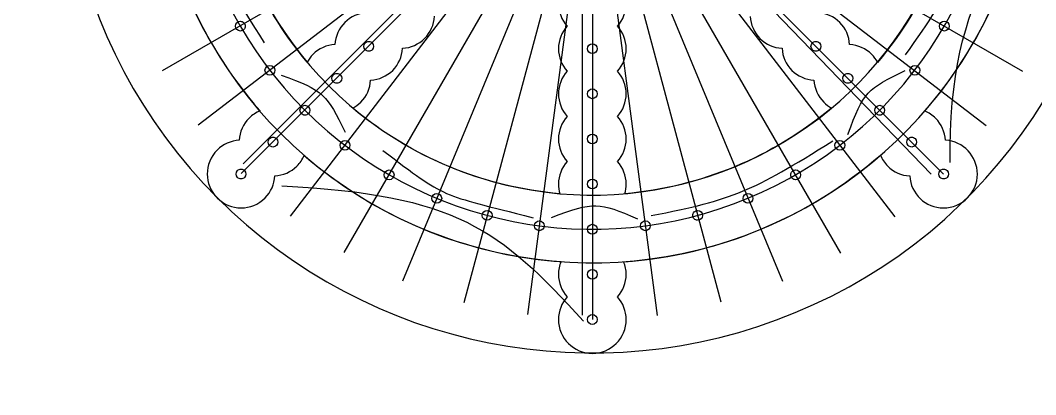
# Model space of a CAD drawing. Extents: x -2 to 3329, y -17 to 3184.
# Drawn here: x -2 to 548, y 103 to 305 of the extents above; entities that cross this region are included whole.
import ezdxf

# ---------------------------------------------------------------- set-up
doc = ezdxf.new("R2010")
doc.units = 0
for name, color, linetype in [('Centerlines', 7, 'CONTINUOUS'), ('Holes', 7, 'CONTINUOUS'), ('Pixel_Numbers', 7, 'CONTINUOUS')]:
    doc.layers.add(name, color=color, linetype=linetype)

msp = doc.modelspace()

# ---------------------------------------------------------------- linework, layer by layer
at = {"layer": 'Centerlines', "color": 1}
for points in [[(307.817885, 412.487662), (74.863589, 277.991374)], [(307.799364, 412.629636), (117.59283, 222.423103)], [(307.835745, 412.598397), (144.083555, 199.192329)], [(307.760234, 412.537723), (173.263946, 179.583428)], [(307.827102, 412.569559), (204.888216, 164.052698)], [(307.797293, 412.569503), (272.686768, 145.878158)], [(307.762579, 412.460642), (410.701465, 163.943781)], [(307.775367, 412.611809), (377.395757, 152.784886)], [(307.822023, 412.328127), (94.415955, 248.575937)], [(307.782173, 412.079997), (238.161784, 152.253074)], [(307.689603, 412.163745), (521.095671, 248.411555)], [(307.728338, 412.217885), (442.224626, 179.263589)], [(307.730364, 412.271364), (497.936897, 222.06483)], [(307.743873, 412.294023), (471.496063, 198.887955)], [(307.748801, 412.148181), (342.859326, 145.456837)], [(307.750277, 412.232234), (540.704572, 277.735946)], [(307.768162, 412.159896), (307.768162, 143.16732)]]:
    msp.add_lwpolyline(points, dxfattribs=at)
for points in [[(42.469729, 522.128881), (-1.975317, 414.829048), (22.591843, 291.321598), (104.715579, 209.197861)], [(87.625503, 503.424747), (50.745573, 414.38872), (71.131087, 311.903819), (139.276312, 243.758594)], [(104.428038, 496.465197), (70.3631, 414.225161), (89.192617, 319.562784), (152.136416, 256.618986)], [(121.514099, 489.387631), (90.311653, 414.058261), (107.558918, 327.350406), (165.213521, 269.695803)], [(384.905349, 225.996381), (460.234719, 257.198828), (509.350774, 330.706198), (509.350774, 412.24212)], [(391.982628, 208.910608), (474.222664, 242.975546), (527.844593, 323.226434), (527.844593, 412.242408)], [(398.942466, 192.107784), (487.978493, 228.987714), (546.031526, 315.870218), (546.031526, 412.24212)], [(417.6466, 146.952011), (524.946433, 191.397057), (594.907783, 296.101618), (594.907783, 412.24212)], [(165.213521, 269.695803), (222.868125, 212.041199), (309.57598, 194.793934), (384.905349, 225.996381)], [(152.136416, 256.618986), (215.080215, 193.675187), (309.742591, 174.84567), (391.982628, 208.910608)], [(139.276312, 243.758594), (207.421537, 175.613368), (309.906438, 155.227854), (398.942466, 192.107784)], [(104.715579, 209.197861), (186.839316, 127.074124), (310.346766, 102.506965), (417.6466, 146.952011)]]:
    msp.add_open_spline(points, degree=3, dxfattribs=at)
at = {"layer": 'Holes', "color": 7}
for points in [[(117.174442, 304.831728)], [(498.394577, 304.84296)], [(307.759507, 292.621032)], [(133.168284, 280.891656)], [(482.402981, 280.902816)], [(307.759507, 268.1676)], [(307.759507, 243.716184)], [(173.796048, 240.262488)], [(441.778939, 240.27192)], [(117.570211, 224.708472)], [(197.734702, 224.268336)], [(417.842028, 224.276472)], [(307.759507, 219.264336)], [(223.557192, 211.533624)], [(392.021028, 211.539888)], [(250.820978, 202.278672)], [(364.758235, 202.283136)], [(279.059645, 196.661808)], [(307.759507, 194.809968)], [(336.520073, 196.664112)], [(307.759507, 170.356176)], [(307.759507, 145.902312)]]:
    msp.add_lwpolyline(points, close=True, dxfattribs=at)
for points in [[(186.745039, 293.862312), (186.745111, 293.863032)], [(428.774162, 293.863752), (428.774162, 293.863032)], [(169.451266, 276.573096), (169.451266, 276.573816)], [(446.067684, 276.574536), (446.067756, 276.573816)], [(152.157586, 259.2864), (152.157658, 259.28712)], [(463.361602, 259.28784), (463.361602, 259.28712)], [(134.863992, 241.99704), (134.864064, 241.99776)], [(480.655138, 241.99848), (480.65521, 241.99776)], [(497.948803, 224.709192), (497.948803, 224.708472)]]:
    msp.add_lwpolyline(points, dxfattribs=at)
for points in [[(69.951877, 395.210664), (73.732758, 343.856976), (94.037459, 295.107363), (127.828966, 256.2534)], [(153.347443, 282.708792), (126.758878, 314.391664), (110.550968, 353.481303), (106.91915, 394.682832)], [(508.625237, 394.678872), (505.04602, 353.414551), (488.852648, 314.251862), (462.244464, 282.509784)], [(487.820398, 256.17744), (521.516026, 295.125282), (541.694765, 343.936586), (545.33754, 395.308368)], [(289.419134, 314.422416), (289.427267, 309.908008), (291.100111, 305.55519), (294.117422, 302.197248)], [(321.401966, 302.1894), (324.420072, 305.548229), (326.092972, 309.902424), (326.100254, 314.418024)], [(185.71225, 309.497688), (181.203014, 309.25693), (176.941098, 307.36109), (173.742804, 304.173288)], [(441.763315, 304.15896), (438.565613, 307.345513), (434.304999, 309.24077), (429.797088, 309.48192)], [(114.521962, 302.179248), (114.521991, 303.64416), (115.709529, 304.831699), (117.174442, 304.831728)], [(117.174442, 304.831728), (117.877969, 304.83179), (118.552703, 304.552363), (119.050199, 304.054921)], [(119.050199, 304.054921), (119.547695, 303.557479), (119.827196, 302.882775), (119.82721, 302.179248)], [(173.742804, 304.173288), (170.556165, 300.975612), (168.660829, 296.714983), (168.419628, 292.207032)], [(216.970819, 295.527024), (220.157506, 298.724755), (222.052846, 302.985469), (222.293995, 307.493496)], [(393.209683, 307.481688), (393.450446, 302.97246), (395.346286, 298.710552), (398.534083, 295.512264)], [(447.087715, 292.189464), (446.846969, 296.698717), (444.951129, 300.960653), (441.763315, 304.15896)], [(495.742097, 302.19048), (495.742126, 303.655392), (496.929665, 304.842931), (498.394577, 304.84296)], [(498.394577, 304.84296), (499.859489, 304.842931), (501.047028, 303.655392), (501.047057, 302.19048)], [(117.174442, 299.526768), (115.709529, 299.526797), (114.521991, 300.714336), (114.521962, 302.179248)], [(119.050199, 300.303575), (118.552703, 299.806133), (117.877969, 299.526706), (117.174442, 299.526768)], [(119.82721, 302.179248), (119.827196, 301.475721), (119.547695, 300.801017), (119.050199, 300.303575)], [(294.117422, 302.197248), (291.099317, 298.838419), (289.426417, 294.484224), (289.419134, 289.968624)], [(326.100254, 289.964232), (326.092121, 294.47864), (324.419278, 298.831458), (321.401966, 302.1894)], [(498.394577, 299.538), (496.929665, 299.538029), (495.742126, 300.725568), (495.742097, 302.19048)], [(501.047057, 302.19048), (501.047028, 300.725568), (499.859489, 299.538029), (498.394577, 299.538)], [(168.419628, 292.207032), (163.9104, 291.96653), (159.648393, 290.070948), (156.449923, 286.883352)], [(184.830631, 289.334952), (183.794784, 290.370825), (183.794784, 292.050279), (184.830631, 293.086152)], [(184.830631, 293.086152), (185.337665, 293.592938), (186.028238, 293.872918), (186.745039, 293.862312)], [(186.745111, 293.863032), (187.435122, 293.852862), (188.094006, 293.574184), (188.581903, 293.086152)], [(188.581903, 293.086152), (189.61775, 292.050279), (189.61775, 290.370825), (188.581903, 289.334952)], [(205.001366, 290.203344), (209.510506, 290.443907), (213.772413, 292.339484), (216.970819, 295.527024)], [(305.107027, 289.968552), (305.107056, 291.433464), (306.294595, 292.621003), (307.759507, 292.621032)], [(307.759507, 292.621032), (309.224419, 292.621003), (310.411958, 291.433464), (310.411987, 289.968552)], [(398.534083, 295.512264), (401.731782, 292.325714), (405.99239, 290.430457), (410.500296, 290.189304)], [(426.937298, 289.335672), (425.901452, 290.371545), (425.901452, 292.050999), (426.937298, 293.086872)], [(426.937298, 293.086872), (427.425213, 293.574921), (428.084127, 293.853601), (428.774162, 293.863752)], [(428.774162, 293.863032), (429.490963, 293.873638), (430.181536, 293.593658), (430.68857, 293.086872)], [(430.68857, 293.086872), (431.724417, 292.050999), (431.724417, 290.371545), (430.68857, 289.335672)], [(459.053928, 286.866504), (455.85623, 290.053054), (451.595622, 291.948311), (447.087715, 292.189464)], [(156.449923, 286.883352), (155.2227, 285.646282), (154.178038, 284.240631), (153.347443, 282.708792)], [(186.706267, 288.558031), (186.002766, 288.558031), (185.328079, 288.837498), (184.830631, 289.334952)], [(188.581903, 289.334952), (188.084456, 288.837498), (187.409769, 288.558031), (186.706267, 288.558031)], [(199.677974, 278.23716), (202.864676, 281.434785), (204.76009, 285.695389), (205.001366, 290.203344)], [(289.419134, 289.968624), (289.427267, 285.454216), (291.100111, 281.101398), (294.117422, 277.743456)], [(307.759507, 287.316072), (306.294595, 287.316101), (305.107056, 288.50364), (305.107027, 289.968552)], [(310.411987, 289.968552), (310.411958, 288.50364), (309.224419, 287.316101), (307.759507, 287.316072)], [(321.401966, 277.735536), (324.420089, 281.094384), (326.092989, 285.448607), (326.100254, 289.964232)], [(410.500296, 290.189304), (410.741177, 285.679983), (412.637201, 281.418037), (415.8252, 278.219808)], [(428.812934, 288.558751), (428.109433, 288.558751), (427.434746, 288.838218), (426.937298, 289.335672)], [(430.68857, 289.335672), (430.191123, 288.838218), (429.516436, 288.558751), (428.812934, 288.558751)], [(462.244464, 282.509784), (461.401744, 284.111494), (460.326581, 285.579644), (459.053928, 286.866504)], [(130.515804, 278.239176), (130.515833, 279.704088), (131.703372, 280.891627), (133.168284, 280.891656)], [(133.168284, 280.891656), (134.633196, 280.891627), (135.820735, 279.704088), (135.820764, 278.239176)], [(479.750501, 278.250336), (479.75053, 279.715248), (480.938069, 280.902787), (482.402981, 280.902816)], [(482.402981, 280.902816), (483.867893, 280.902787), (485.055432, 279.715248), (485.055461, 278.250336)], [(133.168284, 275.586696), (131.703372, 275.586725), (130.515833, 276.774264), (130.515804, 278.239176)], [(135.820764, 278.239176), (135.820735, 276.774264), (134.633196, 275.586725), (133.168284, 275.586696)], [(167.536786, 272.045736), (166.500939, 273.081609), (166.500939, 274.761063), (167.536786, 275.796936)], [(167.536786, 275.796936), (168.043837, 276.30374), (168.73444, 276.583721), (169.451266, 276.573096)], [(169.451266, 276.573816), (170.141276, 276.563646), (170.800161, 276.284968), (171.288058, 275.796936)], [(171.288058, 275.796936), (172.323904, 274.761063), (172.323904, 273.081609), (171.288058, 272.045736)], [(187.708529, 272.91348), (192.217666, 273.154044), (196.47957, 275.049622), (199.677974, 278.23716)], [(294.117422, 277.743456), (291.0993, 274.384608), (289.426399, 270.030385), (289.419134, 265.51476)], [(326.100254, 265.510368), (326.092121, 270.024776), (324.419278, 274.377594), (321.401966, 277.735536)], [(415.8252, 278.219808), (419.022898, 275.033258), (423.283506, 273.138001), (427.791413, 272.896848)], [(444.230892, 272.046456), (443.195045, 273.082329), (443.195045, 274.761783), (444.230892, 275.797656)], [(444.230892, 275.797656), (444.718789, 276.285688), (445.377673, 276.564366), (446.067684, 276.574536)], [(446.067756, 276.573816), (446.784557, 276.584422), (447.47513, 276.304442), (447.982164, 275.797656)], [(447.982164, 275.797656), (449.018011, 274.761783), (449.018011, 273.082329), (447.982164, 272.046456)], [(482.402981, 275.597856), (480.938069, 275.597885), (479.75053, 276.785424), (479.750501, 278.250336)], [(485.055461, 278.250336), (485.055432, 276.785424), (483.867893, 275.597885), (482.402981, 275.597856)], [(169.412422, 271.268815), (168.70892, 271.268815), (168.034233, 271.548282), (167.536786, 272.045736)], [(171.288058, 272.045736), (170.79061, 271.548282), (170.115923, 271.268815), (169.412422, 271.268815)], [(182.385353, 260.947296), (185.571975, 264.144954), (187.46731, 268.405554), (187.708529, 272.91348)], [(427.791413, 272.896848), (428.032101, 268.387624), (429.927862, 264.125692), (433.115597, 260.927352)], [(446.106528, 271.269535), (445.403027, 271.269535), (444.728339, 271.549002), (444.230892, 272.046456)], [(447.982164, 272.046456), (447.484717, 271.549002), (446.810029, 271.269535), (446.106528, 271.269535)], [(289.419134, 265.51476), (289.427267, 261.000352), (291.100111, 256.647534), (294.117422, 253.289592)], [(305.107027, 265.51512), (305.107056, 266.980032), (306.294595, 268.167571), (307.759507, 268.1676)], [(307.759507, 262.86264), (306.294595, 262.862669), (305.107056, 264.050208), (305.107027, 265.51512)], [(307.759507, 268.1676), (309.224419, 268.167571), (310.411958, 266.980032), (310.411987, 265.51512)], [(310.411987, 265.51512), (310.411958, 264.050208), (309.224419, 262.862669), (307.759507, 262.86264)], [(321.401966, 253.281744), (324.420072, 256.640573), (326.092972, 260.994768), (326.100254, 265.510368)], [(150.243178, 254.75904), (149.207331, 255.794913), (149.207331, 257.474367), (150.243178, 258.51024)], [(150.243178, 258.51024), (150.750212, 259.017026), (151.440785, 259.297006), (152.157586, 259.2864)], [(152.157658, 259.28712), (152.847668, 259.27695), (153.506553, 258.998272), (153.99445, 258.51024)], [(153.99445, 258.51024), (155.030296, 257.474367), (155.030296, 255.794913), (153.99445, 254.75904)], [(178.028129, 257.756256), (179.63005, 258.599088), (181.098374, 259.674425), (182.385353, 260.947296)], [(433.115597, 260.927352), (434.352689, 259.700124), (435.758365, 258.655461), (437.290229, 257.824872)], [(461.52481, 254.75976), (460.488963, 255.795633), (460.488963, 257.475087), (461.52481, 258.51096)], [(461.52481, 258.51096), (462.012706, 258.998992), (462.671591, 259.27767), (463.361602, 259.28784)], [(463.361602, 259.28712), (464.078427, 259.297745), (464.76903, 259.017764), (465.276082, 258.51096)], [(465.276082, 258.51096), (466.311928, 257.475087), (466.311928, 255.795633), (465.276082, 254.75976)], [(127.828966, 256.2534), (125.601089, 255.34234), (123.574332, 254.001656), (121.86427, 252.3078)], [(152.118814, 253.982119), (151.415312, 253.982119), (150.740625, 254.261586), (150.243178, 254.75904)], [(153.99445, 254.75904), (153.497002, 254.261586), (152.822315, 253.982119), (152.118814, 253.982119)], [(290.200694, 211.372776), (248.934854, 214.952067), (209.770821, 231.146438), (178.028129, 257.756256)], [(294.117422, 253.289592), (291.099317, 249.930763), (289.426417, 245.576568), (289.419134, 241.060968)], [(326.100254, 241.056576), (326.092121, 245.570984), (324.419278, 249.923802), (321.401966, 253.281744)], [(437.290229, 257.824872), (405.60684, 231.234613), (366.515938, 215.025604), (325.312934, 211.393584)], [(463.400446, 253.982839), (462.696944, 253.982839), (462.022257, 254.262306), (461.52481, 254.75976)], [(465.276082, 254.75976), (464.778634, 254.262306), (464.103947, 253.982839), (463.400446, 253.982839)], [(493.635334, 252.2844), (491.964847, 253.943263), (489.990605, 255.264997), (487.820398, 256.17744)], [(121.86427, 252.3078), (118.68108, 249.113445), (116.786359, 244.858288), (116.542102, 240.355296)], [(498.959014, 240.332112), (498.714297, 244.835234), (496.819029, 249.090332), (493.635334, 252.2844)], [(132.949584, 241.22088), (133.456618, 241.727666), (134.147191, 242.007646), (134.863992, 241.99704)], [(134.864064, 241.99776), (135.554075, 241.98759), (136.212959, 241.708912), (136.700856, 241.22088)], [(305.107027, 241.063704), (305.107056, 242.528616), (306.294595, 243.716155), (307.759507, 243.716184)], [(307.759507, 243.716184), (309.224419, 243.716155), (310.411958, 242.528616), (310.411987, 241.063704)], [(478.818346, 241.2216), (479.306242, 241.709632), (479.965127, 241.98831), (480.655138, 241.99848)], [(480.65521, 241.99776), (481.372011, 242.008366), (482.062583, 241.728386), (482.569618, 241.2216)], [(116.542102, 240.355296), (112.047802, 240.104765), (107.802577, 238.210208), (104.61469, 235.032336)], [(132.949073, 237.46968), (131.913367, 238.505694), (131.913596, 240.185148), (132.949584, 241.22088)], [(134.824709, 236.692759), (134.121207, 236.692759), (133.44652, 236.972226), (132.949073, 237.46968)], [(136.700345, 237.46968), (136.202897, 236.972226), (135.52821, 236.692759), (134.824709, 236.692759)], [(136.700856, 241.22088), (137.736562, 240.184866), (137.736333, 238.505412), (136.700345, 237.46968)], [(171.143568, 237.610008), (171.143597, 239.07492), (172.331136, 240.262459), (173.796048, 240.262488)], [(173.796048, 234.957528), (172.331136, 234.957557), (171.143597, 236.145096), (171.143568, 237.610008)], [(173.796048, 240.262488), (175.26096, 240.262459), (176.448499, 239.07492), (176.448528, 237.610008)], [(176.448528, 237.610008), (176.448499, 236.145096), (175.26096, 234.957557), (173.796048, 234.957528)], [(289.419134, 241.060968), (289.427267, 236.54656), (291.100111, 232.193742), (294.117422, 228.8358)], [(307.759507, 238.411224), (306.294595, 238.411253), (305.107056, 239.598792), (305.107027, 241.063704)], [(310.411987, 241.063704), (310.411958, 239.598792), (309.224419, 238.411253), (307.759507, 238.411224)], [(321.401966, 228.827952), (324.420072, 232.186781), (326.092972, 236.540976), (326.100254, 241.056576)], [(439.126459, 237.61944), (439.126488, 239.084352), (440.314027, 240.271891), (441.778939, 240.27192)], [(441.778939, 234.96696), (440.314027, 234.966989), (439.126488, 236.154528), (439.126459, 237.61944)], [(441.778939, 240.27192), (443.243851, 240.271891), (444.43139, 239.084352), (444.431419, 237.61944)], [(444.431419, 237.61944), (444.43139, 236.154528), (443.243851, 234.966989), (441.778939, 234.96696)], [(478.818346, 237.4704), (477.782499, 238.506273), (477.782499, 240.185727), (478.818346, 241.2216)], [(480.693982, 236.693479), (479.99048, 236.693479), (479.315793, 236.972946), (478.818346, 237.4704)], [(482.569618, 237.4704), (482.07217, 236.972946), (481.397483, 236.693479), (480.693982, 236.693479)], [(482.569618, 241.2216), (483.605464, 240.185727), (483.605464, 238.506273), (482.569618, 237.4704)], [(516.255602, 222.041736), (516.244855, 231.757535), (508.659071, 239.779166), (498.959014, 240.332112)], [(104.61469, 235.032336), (97.451923, 227.870382), (97.451256, 216.257905), (104.613199, 209.095128)], [(147.799692, 226.368144), (149.458454, 228.038586), (150.780114, 230.012751), (151.692516, 232.182864)], [(151.692516, 232.182864), (190.640995, 198.485052), (239.453949, 178.30493), (290.827634, 174.661992)], [(324.789437, 174.432312), (376.144926, 178.213336), (424.896105, 198.519334), (463.750675, 232.312896)], [(463.750675, 232.312896), (464.661888, 230.085061), (466.002719, 228.058377), (467.696707, 226.348416)], [(135.872532, 221.045904), (140.366646, 221.296302), (144.611758, 223.190592), (147.799692, 226.368144)], [(294.117422, 228.8358), (291.099317, 225.476971), (289.426417, 221.122776), (289.419134, 216.607176)], [(326.100254, 216.602784), (326.092121, 221.117192), (324.419278, 225.47001), (321.401966, 228.827952)], [(467.696707, 226.348416), (470.881745, 223.174863), (475.12158, 221.281858), (479.610677, 221.029056)], [(115.655227, 220.180392), (114.61952, 221.216404), (114.619745, 222.895858), (115.655731, 223.931592)], [(117.530863, 219.403471), (116.827362, 219.403471), (116.152675, 219.682938), (115.655227, 220.180392)], [(115.655731, 223.931592), (116.162663, 224.43866), (116.853281, 224.718907), (117.570211, 224.708472)], [(119.406499, 220.180392), (118.909052, 219.682938), (118.234365, 219.403471), (117.530863, 219.403471)], [(117.570211, 224.708472), (118.260222, 224.698302), (118.919106, 224.419624), (119.407003, 223.931592)], [(119.407003, 223.931592), (120.442711, 222.89558), (120.442485, 221.216126), (119.406499, 220.180392)], [(130.550364, 209.093616), (133.733505, 212.287916), (135.628222, 216.542988), (135.872532, 221.045904)], [(195.082222, 221.615856), (195.082251, 223.080768), (196.269789, 224.268307), (197.734702, 224.268336)], [(197.734702, 218.963376), (196.269789, 218.963405), (195.082251, 220.150944), (195.082222, 221.615856)], [(197.734702, 224.268336), (199.199614, 224.268307), (200.387153, 223.080768), (200.387182, 221.615856)], [(200.387182, 221.615856), (200.387153, 220.150944), (199.199614, 218.963405), (197.734702, 218.963376)], [(415.18926, 221.623992), (415.189274, 222.327519), (415.468775, 223.002223), (415.966271, 223.499665)], [(415.966271, 219.748319), (415.468775, 220.245761), (415.189274, 220.920465), (415.18926, 221.623992)], [(415.966271, 223.499665), (416.463766, 223.997107), (417.138501, 224.276534), (417.842028, 224.276472)], [(417.842028, 224.276472), (419.30694, 224.276443), (420.494479, 223.088904), (420.494508, 221.623992)], [(420.494508, 221.623992), (420.494479, 220.15908), (419.30694, 218.971541), (417.842028, 218.971512)], [(479.610677, 221.029056), (480.149185, 211.313032), (488.182056, 203.708914), (497.91299, 203.703624)], [(496.112011, 220.181112), (495.076164, 221.216985), (495.076164, 222.896439), (496.112011, 223.932312)], [(496.112011, 223.932312), (496.599908, 224.420344), (497.258792, 224.699022), (497.948803, 224.709192)], [(497.987647, 219.404191), (497.284146, 219.404191), (496.609459, 219.683658), (496.112011, 220.181112)], [(497.91299, 203.703624), (508.042086, 203.702396), (516.254345, 211.91264), (516.255602, 222.041736)], [(497.948803, 224.708472), (498.665629, 224.719097), (499.356231, 224.439116), (499.863283, 223.932312)], [(499.863283, 220.181112), (499.365836, 219.683658), (498.691149, 219.404191), (497.987647, 219.404191)], [(499.863283, 223.932312), (500.89913, 222.896439), (500.89913, 221.216985), (499.863283, 220.181112)], [(289.419134, 216.607176), (289.425215, 214.833766), (289.688475, 213.070613), (290.200694, 211.372776)], [(305.107027, 216.611856), (305.107056, 218.076768), (306.294595, 219.264307), (307.759507, 219.264336)], [(307.759507, 213.959376), (306.294595, 213.959405), (305.107056, 215.146944), (305.107027, 216.611856)], [(307.759507, 219.264336), (309.224419, 219.264307), (310.411958, 218.076768), (310.411987, 216.611856)], [(310.411987, 216.611856), (310.411958, 215.146944), (309.224419, 213.959405), (307.759507, 213.959376)], [(325.312934, 211.393584), (325.824701, 213.083045), (326.089876, 214.837543), (326.100254, 216.602784)], [(417.842028, 218.971512), (417.138501, 218.97145), (416.463766, 219.250877), (415.966271, 219.748319)], [(104.613199, 209.095128), (111.775142, 201.932385), (123.387586, 201.931708), (130.550364, 209.093616)], [(220.904712, 208.881144), (220.904741, 210.346056), (222.09228, 211.533595), (223.557192, 211.533624)], [(223.557192, 211.533624), (225.022104, 211.533595), (226.209643, 210.346056), (226.209672, 208.881144)], [(389.368548, 208.887408), (389.368577, 210.35232), (390.556116, 211.539859), (392.021028, 211.539888)], [(392.021028, 211.539888), (393.48594, 211.539859), (394.673479, 210.35232), (394.673508, 208.887408)], [(223.557192, 206.228664), (222.09228, 206.228693), (220.904741, 207.416232), (220.904712, 208.881144)], [(226.209672, 208.881144), (226.209643, 207.416232), (225.022104, 206.228693), (223.557192, 206.228664)], [(392.021028, 206.234928), (390.556116, 206.234957), (389.368577, 207.422496), (389.368548, 208.887408)], [(394.673508, 208.887408), (394.673479, 207.422496), (393.48594, 206.234957), (392.021028, 206.234928)], [(248.168498, 199.626192), (248.168527, 201.091104), (249.356066, 202.278643), (250.820978, 202.278672)], [(250.820978, 196.973712), (249.356066, 196.973741), (248.168527, 198.16128), (248.168498, 199.626192)], [(250.820978, 202.278672), (252.285891, 202.278643), (253.473429, 201.091104), (253.473458, 199.626192)], [(253.473458, 199.626192), (253.473429, 198.16128), (252.285891, 196.973741), (250.820978, 196.973712)], [(362.105467, 199.630656), (362.105481, 200.334183), (362.384982, 201.008887), (362.882478, 201.506329)], [(362.882478, 197.754983), (362.384982, 198.252425), (362.105481, 198.927129), (362.105467, 199.630656)], [(362.882478, 201.506329), (363.379974, 202.003771), (364.054708, 202.283198), (364.758235, 202.283136)], [(364.758235, 202.283136), (366.223147, 202.283107), (367.410686, 201.095568), (367.410715, 199.630656)], [(367.410715, 199.630656), (367.410686, 198.165744), (366.223147, 196.978205), (364.758235, 196.978176)], [(276.407165, 194.009328), (276.407194, 195.47424), (277.594733, 196.661779), (279.059645, 196.661808)], [(279.059645, 191.356848), (277.594733, 191.356877), (276.407194, 192.544416), (276.407165, 194.009328)], [(279.059645, 196.661808), (280.524557, 196.661779), (281.712096, 195.47424), (281.712125, 194.009328)], [(281.712125, 194.009328), (281.712096, 192.544416), (280.524557, 191.356877), (279.059645, 191.356848)], [(305.107027, 192.157488), (305.107056, 193.6224), (306.294595, 194.809939), (307.759507, 194.809968)], [(307.759507, 194.809968), (309.224419, 194.809939), (310.411958, 193.6224), (310.411987, 192.157488)], [(333.867593, 194.011632), (333.867622, 195.476544), (335.055161, 196.664083), (336.520073, 196.664112)], [(336.520073, 191.359152), (335.055161, 191.359181), (333.867622, 192.54672), (333.867593, 194.011632)], [(336.520073, 196.664112), (337.984985, 196.664083), (339.172524, 195.476544), (339.172553, 194.011632)], [(339.172553, 194.011632), (339.172524, 192.54672), (337.984985, 191.359181), (336.520073, 191.359152)], [(364.758235, 196.978176), (364.054708, 196.978114), (363.379974, 197.257541), (362.882478, 197.754983)], [(307.759507, 189.505008), (306.294595, 189.505037), (305.107056, 190.692576), (305.107027, 192.157488)], [(310.411987, 192.157488), (310.411958, 190.692576), (309.224419, 189.505037), (307.759507, 189.505008)], [(290.827634, 174.661992), (289.909086, 172.455604), (289.430629, 170.090958), (289.41917, 167.701032)], [(326.099909, 167.701032), (326.090183, 170.007228), (325.645589, 172.290901), (324.789437, 174.432312)], [(289.41917, 167.701032), (289.427304, 163.186624), (291.100147, 158.833807), (294.117458, 155.475864)], [(305.107027, 167.703696), (305.107056, 169.168608), (306.294595, 170.356147), (307.759507, 170.356176)], [(307.759507, 165.051216), (306.294595, 165.051245), (305.107056, 166.238784), (305.107027, 167.703696)], [(307.759507, 170.356176), (309.224419, 170.356147), (310.411958, 169.168608), (310.411987, 167.703696)], [(310.411987, 167.703696), (310.411958, 166.238784), (309.224419, 165.051245), (307.759507, 165.051216)], [(321.401621, 155.472408), (324.419726, 158.831238), (326.092625, 163.185432), (326.099909, 167.701032)], [(294.117458, 155.475864), (291.099353, 152.117034), (289.426454, 147.76284), (289.41917, 143.24724)], [(326.099909, 143.24724), (326.091775, 147.761648), (324.418932, 152.114465), (321.401621, 155.472408)], [(289.41917, 143.24724), (289.419195, 133.11815), (297.630446, 124.906909), (307.759536, 124.906896)], [(305.107027, 143.249832), (305.107056, 144.714744), (306.294595, 145.902283), (307.759507, 145.902312)], [(307.759507, 140.597352), (306.294595, 140.597381), (305.107056, 141.78492), (305.107027, 143.249832)], [(307.759507, 145.902312), (309.224419, 145.902283), (310.411958, 144.714744), (310.411987, 143.249832)], [(310.411987, 143.249832), (310.411958, 141.78492), (309.224419, 140.597381), (307.759507, 140.597352)], [(307.759536, 124.906896), (317.888629, 124.906905), (326.099884, 133.118147), (326.099909, 143.24724)]]:
    msp.add_open_spline(points, degree=3, dxfattribs=at)
at = {"layer": 'Pixel_Numbers', "color": 3}
for points in [[(284.975748, 394.191612), (118.784513, 227.666174)], [(302.526468, 145.612015), (302.526468, 386.075081), (302.526468, 386.075081)], [(330.738451, 388.471262), (491.24214, 221.945839)]]:
    msp.add_lwpolyline(points, dxfattribs=at)
for points in [[(501.600334, 228.266748), (500.062615, 322.335886), (535.151513, 351.501725), (575.165779, 407.74091)], [(477.354269, 286.555824), (503.96539, 324.042552), (507.686422, 333.078574), (520.854235, 383.801602)], [(98.431546, 375.181956), (107.272145, 330.068218), (102.36037, 337.671554), (130.056437, 293.183993)], [(139.244177, 275.693335), (162.534665, 267.253042), (163.940645, 265.073062), (173.911579, 244.6686)], [(446.150254, 243.482861), (454.590547, 266.773349), (456.770527, 268.179329), (477.174989, 278.150263)], [(339.558566, 199.514599), (384.672305, 208.355198), (393.594394, 212.341702), (438.081948, 240.037805)], [(194.337295, 234.894802), (229.247986, 208.283688), (224.443066, 211.554173), (275.693242, 198.386366)], [(139.679813, 215.716651), (234.369922, 210.715747), (257.389006, 192.376001), (303.027271, 142.34382)], [(285.653635, 198.511805), (308.768652, 207.42143), (311.259946, 206.698543), (332.171503, 197.840045)]]:
    msp.add_open_spline(points, degree=3, dxfattribs=at)

doc.saveas('drawing.dxf')
